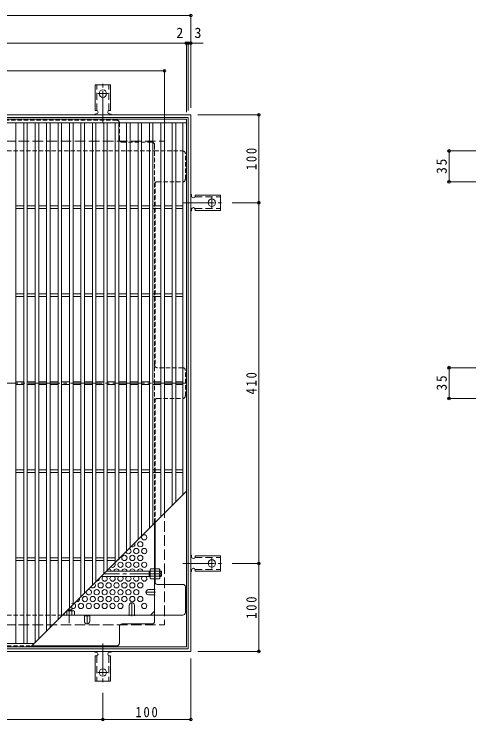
# Model space of a CAD drawing. Units: millimetres at full size, sheet at 1:4. Extents: x -928 to 1022, y -779 to 757.
# Drawn here: x -393 to 132, y -59 to 744 of the extents above; entities that cross this region are included whole.
import ezdxf
from ezdxf.enums import TextEntityAlignment as Align

# ---------------------------------------------------------------- set-up
doc = ezdxf.new("R2010")
doc.units = ezdxf.units.MM
doc.header["$LTSCALE"] = 4
doc.header["$PDMODE"] = 32
doc.header["$PDSIZE"] = 3.2
for name, pattern in [('CHAIN1', [8, 5, -1, 1, -1]), ('CHAIN2', [12, 9, -1, 1, -1]), ('DASHED1', [1.8, 1.2, -0.6]), ('DASHED2', [3, 2, -1]), ('DASHED3', [4, 3, -1])]:
    doc.linetypes.add(name, pattern=pattern)
for name, color, linetype, lineweight in [('A-1_躯体', 3, 'Continuous', 9), ('A-2_仕上', 3, 'Continuous', 9), ('A-4_その他', 7, 'Continuous', 9), ('A-6_寸法', 2, 'Continuous', 9), ('A-7_ハッチ', 2, 'Continuous', 9), ('A-8_記号', 2, 'Continuous', 9), ('A-A_ﾊｯﾁ-ﾜｸ', 3, 'Continuous', 9), ('A-B_ﾊｯﾁ', 2, 'Continuous', 9)]:
    doc.layers.add(name, color=color, linetype=linetype, lineweight=lineweight)
doc.styles.add('ＭＳ ゴシック', font='')
doc.styles.get('ＭＳ ゴシック').set_extended_font_data('MS Gothic')

msp = doc.modelspace()

# ---------------------------------------------------------------- linework, layer by layer
at = {"layer": 'A-1_躯体', "color": 2}
for p, q in [((-802.292, 629.615), (-192.292, 629.615)), ((-192.292, 629.615), (-192.292, 19.615)), ((-799.292, 626.615), (-195.292, 626.615)), ((-195.292, 626.615), (-195.292, 22.615)), ((-192.292, 19.615), (-802.292, 19.615)), ((-195.292, 22.615), (-799.292, 22.615))]:
    msp.add_line(p, q, dxfattribs=at)
at = {"layer": 'A-1_躯体', "color": 2, "linetype": 'DASHED3'}
for p, q in [((-772.292, 599.615), (-222.292, 599.615)), ((-222.292, 599.615), (-222.292, 49.615)), ((-772.292, 49.615), (-222.292, 49.615))]:
    msp.add_line(p, q, dxfattribs=at)
at = {"layer": 'A-1_躯体'}
for p, q in [((-238.492, 104.812), (-294.095, 104.812)), ((-238.492, 110.812), (-288.095, 110.812)), ((-239.492, 104.812), (-239.492, 110.812)), ((-239.492, 110.312), (-238.492, 110.312)), ((-239.492, 105.312), (-238.492, 105.312)), ((-225.992, 110.812), (-227.692, 110.812)), ((-227.692, 110.312), (-225.492, 110.312)), ((-227.692, 105.312), (-225.492, 105.312)), ((-225.992, 104.812), (-227.692, 104.812)), ((-225.992, 104.812), (-225.992, 110.812)), ((-225.992, 110.812), (-225.492, 110.312)), ((-225.992, 104.812), (-225.492, 105.312)), ((-225.492, 105.312), (-225.492, 110.312)), ((-332.992, 65.916), (-332.992, 65.812)), ((-332.095, 66.812), (-327.492, 66.812)), ((-327.992, 66.812), (-327.992, 65.812)), ((-327.492, 71.416), (-327.492, 65.812))]:
    msp.add_line(p, q, dxfattribs=at)
at = {"layer": 'A-1_躯体', "linetype": 'CHAIN2'}
for p, q in [((-225.492, 107.812), (-291.095, 107.812)), ((-330.492, 68.416), (-330.492, 51.579))]:
    msp.add_line(p, q, dxfattribs=at)
at = {"layer": 'A-2_仕上'}
for p, q in [((-797.292, 620.615), (-197.291, 620.615)), ((-391.292, 28.615), (-391.292, 620.615)), ((-382.292, 28.615), (-382.292, 620.615)), ((-378.292, 28.615), (-378.292, 620.615)), ((-369.292, 29.615), (-369.292, 620.615)), ((-365.292, 33.615), (-365.292, 620.615)), ((-356.292, 42.615), (-356.292, 620.615)), ((-352.292, 46.615), (-352.292, 620.615)), ((-343.292, 55.615), (-343.292, 620.615)), ((-339.292, 59.615), (-339.292, 620.615)), ((-330.292, 68.615), (-330.292, 620.615)), ((-326.292, 72.615), (-326.292, 620.615)), ((-317.292, 81.615), (-317.292, 620.615)), ((-313.292, 85.615), (-313.292, 620.615)), ((-304.292, 94.615), (-304.292, 620.615)), ((-300.292, 98.615), (-300.292, 620.615)), ((-291.292, 107.615), (-291.292, 620.615)), ((-287.292, 111.615), (-287.292, 620.615)), ((-278.292, 120.615), (-278.292, 620.615)), ((-274.292, 620.615), (-274.292, 124.615)), ((-265.292, 620.615), (-265.292, 133.616)), ((-261.292, 620.615), (-261.292, 137.616)), ((-252.292, 620.615), (-252.292, 146.616)), ((-248.292, 620.615), (-248.292, 150.616)), ((-239.291, 159.616), (-239.291, 620.615)), ((-235.292, 163.616), (-235.292, 620.615)), ((-226.291, 172.616), (-226.291, 620.615)), ((-222.291, 176.616), (-222.291, 620.615)), ((-213.291, 185.616), (-213.291, 620.615)), ((-209.291, 189.616), (-209.291, 620.615)), ((-201.292, 197.616), (-201.292, 620.615)), ((-391.292, 526.115), (-382.292, 526.115)), ((-391.292, 523.115), (-382.292, 523.115)), ((-378.292, 526.115), (-369.292, 526.115)), ((-378.292, 523.115), (-369.292, 523.115)), ((-365.292, 526.115), (-356.292, 526.115)), ((-365.292, 523.115), (-356.292, 523.115)), ((-352.292, 526.115), (-343.292, 526.115)), ((-352.292, 523.115), (-343.292, 523.115)), ((-339.292, 526.115), (-330.292, 526.115)), ((-339.292, 523.115), (-330.292, 523.115)), ((-326.292, 526.115), (-317.292, 526.115)), ((-326.292, 523.115), (-317.292, 523.115)), ((-313.293, 526.115), (-304.292, 526.115)), ((-313.293, 523.115), (-304.292, 523.115)), ((-300.292, 526.115), (-291.292, 526.115)), ((-300.292, 523.115), (-291.292, 523.115)), ((-287.292, 526.115), (-278.292, 526.115)), ((-287.292, 523.115), (-278.292, 523.115)), ((-274.292, 526.115), (-265.292, 526.115)), ((-274.292, 523.115), (-265.292, 523.115)), ((-261.292, 526.115), (-252.292, 526.115)), ((-261.292, 523.115), (-252.292, 523.115)), ((-248.292, 526.115), (-239.291, 526.115)), ((-248.292, 523.115), (-239.291, 523.115)), ((-235.292, 526.115), (-226.291, 526.115)), ((-235.292, 523.115), (-226.291, 523.115)), ((-222.292, 526.115), (-213.291, 526.115)), ((-222.292, 523.115), (-213.291, 523.115)), ((-209.292, 526.115), (-201.292, 526.115)), ((-209.292, 523.115), (-201.292, 523.115)), ((-391.292, 426.115), (-382.292, 426.115)), ((-378.292, 426.115), (-369.292, 426.115)), ((-365.292, 426.115), (-356.292, 426.115)), ((-352.292, 426.115), (-343.292, 426.115)), ((-339.292, 426.115), (-330.292, 426.115)), ((-326.292, 426.115), (-317.292, 426.115)), ((-313.293, 426.115), (-304.292, 426.115)), ((-300.292, 426.115), (-291.292, 426.115)), ((-287.292, 426.115), (-278.292, 426.115)), ((-274.292, 426.115), (-265.292, 426.115)), ((-261.292, 426.115), (-252.292, 426.115)), ((-248.292, 426.115), (-239.291, 426.115)), ((-235.292, 426.115), (-226.291, 426.115)), ((-222.292, 426.115), (-213.291, 426.115)), ((-209.292, 426.115), (-201.292, 426.115)), ((-391.292, 423.115), (-382.292, 423.115)), ((-378.292, 423.115), (-369.292, 423.115)), ((-365.292, 423.115), (-356.292, 423.115)), ((-352.292, 423.115), (-343.292, 423.115)), ((-339.292, 423.115), (-330.292, 423.115)), ((-326.292, 423.115), (-317.292, 423.115)), ((-313.293, 423.115), (-304.292, 423.115)), ((-300.292, 423.115), (-291.292, 423.115)), ((-287.292, 423.115), (-278.292, 423.115)), ((-274.292, 423.115), (-265.292, 423.115)), ((-261.292, 423.115), (-252.292, 423.115)), ((-248.292, 423.115), (-239.291, 423.115)), ((-235.292, 423.115), (-226.291, 423.115)), ((-222.292, 423.115), (-213.291, 423.115)), ((-209.292, 423.115), (-201.292, 423.115)), ((-391.292, 326.115), (-382.292, 326.115)), ((-391.292, 323.115), (-382.292, 323.115)), ((-378.292, 326.115), (-369.292, 326.115)), ((-378.292, 323.115), (-369.292, 323.115)), ((-365.292, 326.115), (-356.292, 326.115)), ((-365.292, 323.115), (-356.292, 323.115)), ((-352.292, 326.115), (-343.292, 326.115)), ((-352.292, 323.115), (-343.292, 323.115)), ((-339.292, 326.115), (-330.292, 326.115)), ((-339.292, 323.115), (-330.292, 323.115)), ((-326.292, 326.115), (-317.292, 326.115)), ((-326.292, 323.115), (-317.292, 323.115)), ((-313.293, 326.115), (-304.292, 326.115)), ((-313.293, 323.115), (-304.292, 323.115)), ((-300.292, 326.115), (-291.292, 326.115)), ((-300.292, 323.115), (-291.292, 323.115)), ((-287.292, 326.115), (-278.292, 326.115)), ((-287.292, 323.115), (-278.292, 323.115)), ((-274.292, 326.115), (-265.292, 326.115)), ((-274.292, 323.115), (-265.292, 323.115)), ((-261.292, 326.115), (-252.292, 326.115)), ((-261.292, 323.115), (-252.292, 323.115)), ((-248.292, 326.115), (-239.291, 326.115)), ((-248.292, 323.115), (-239.291, 323.115)), ((-235.292, 326.115), (-226.291, 326.115)), ((-235.292, 323.115), (-226.291, 323.115)), ((-222.292, 326.115), (-213.291, 326.115)), ((-222.292, 323.115), (-213.291, 323.115)), ((-209.292, 326.115), (-201.292, 326.115)), ((-209.292, 323.115), (-201.292, 323.115)), ((-391.292, 226.115), (-382.292, 226.115)), ((-378.292, 226.115), (-369.292, 226.115)), ((-365.292, 226.115), (-356.292, 226.115)), ((-352.292, 226.115), (-343.292, 226.115)), ((-339.292, 226.115), (-330.292, 226.115)), ((-326.292, 226.115), (-317.292, 226.115)), ((-313.293, 226.115), (-304.292, 226.115)), ((-300.292, 226.115), (-291.292, 226.115)), ((-287.292, 226.115), (-278.292, 226.115)), ((-274.292, 226.115), (-265.292, 226.115)), ((-261.292, 226.115), (-252.292, 226.115)), ((-248.292, 226.115), (-239.291, 226.115)), ((-235.292, 226.115), (-226.291, 226.115)), ((-222.292, 226.115), (-213.291, 226.115)), ((-209.292, 226.115), (-201.292, 226.115)), ((-391.292, 223.115), (-382.292, 223.115)), ((-378.292, 223.115), (-369.292, 223.115)), ((-365.292, 223.115), (-356.292, 223.115)), ((-352.292, 223.115), (-343.292, 223.115)), ((-339.292, 223.115), (-330.292, 223.115)), ((-326.292, 223.115), (-317.292, 223.115)), ((-313.293, 223.115), (-304.292, 223.115)), ((-300.292, 223.115), (-291.292, 223.115)), ((-287.292, 223.115), (-278.292, 223.115)), ((-274.292, 223.115), (-265.292, 223.115)), ((-261.292, 223.115), (-252.292, 223.115)), ((-248.292, 223.115), (-239.291, 223.115)), ((-235.292, 223.115), (-226.291, 223.115)), ((-222.292, 223.115), (-213.291, 223.115)), ((-209.292, 223.115), (-201.292, 223.115)), ((-197.291, 201.616), (-374.292, 24.615)), ((-391.292, 126.115), (-382.292, 126.115)), ((-391.292, 123.115), (-382.292, 123.115)), ((-378.292, 126.115), (-369.292, 126.115)), ((-378.292, 123.115), (-369.292, 123.115)), ((-365.292, 126.115), (-356.292, 126.115)), ((-365.292, 123.115), (-356.292, 123.115)), ((-352.292, 126.115), (-343.292, 126.115)), ((-352.292, 123.115), (-343.292, 123.115)), ((-339.292, 126.115), (-330.292, 126.115)), ((-339.292, 123.115), (-330.292, 123.115)), ((-326.292, 126.115), (-317.292, 126.115)), ((-326.292, 123.115), (-317.292, 123.115)), ((-313.293, 126.115), (-304.292, 126.115)), ((-313.293, 123.115), (-304.292, 123.115)), ((-300.292, 126.115), (-291.292, 126.115)), ((-300.292, 123.115), (-291.292, 123.115)), ((-287.292, 126.115), (-278.292, 126.115)), ((-287.292, 123.115), (-278.292, 123.115)), ((-274.292, 126.115), (-272.792, 126.115)), ((-370.292, 28.615), (-797.292, 28.615))]:
    msp.add_line(p, q, dxfattribs=at)
msp.add_lwpolyline([(-797.292, 624.615), (-197.291, 624.615), (-197.291, 24.615), (-797.292, 24.615)], dxfattribs=at)
at = {"layer": 'A-4_その他'}
for p, q in [((-802.292, 742.393), (-192.292, 742.393)), ((-192.292, 743.593), (-192.292, 637.615)), ((-797.292, 711.004), (-197.291, 711.004)), ((-197.291, 712.204), (-197.291, 632.615)), ((-197.291, 711.004), (-195.292, 711.004)), ((-195.292, 712.204), (-195.292, 634.615)), ((-195.292, 711.004), (-178.327, 711.004)), ((-772.292, 679.615), (-222.292, 679.615)), ((-222.292, 680.815), (-222.292, 607.615)), ((-113.714, 629.615), (-184.292, 629.615)), ((-114.914, 529.615), (-114.914, 629.615)), ((100.318, 588.419), (132.089, 588.419)), ((100.318, 588.419), (132.089, 588.419)), ((101.518, 588.419), (101.518, 553.418)), ((101.518, 588.419), (101.518, 553.418)), ((100.318, 553.418), (132.089, 553.418)), ((100.318, 553.418), (132.089, 553.418)), ((-113.714, 529.615), (-145.292, 529.615)), ((-114.914, 119.615), (-114.914, 529.615)), ((100.318, 342.116), (132.089, 342.116)), ((100.318, 342.116), (132.089, 342.116)), ((101.518, 342.116), (101.518, 307.115)), ((101.518, 342.116), (101.518, 307.115)), ((100.318, 307.115), (132.089, 307.115)), ((100.318, 307.115), (132.089, 307.115)), ((-113.714, 119.615), (-145.292, 119.615)), ((-114.914, 19.615), (-114.914, 119.615)), ((-113.714, 19.615), (-184.292, 19.615)), ((-192.292, -58.962), (-192.292, 11.615)), ((-292.292, -58.962), (-292.292, -27.385)), ((-702.291, -57.762), (-292.292, -57.762)), ((-292.292, -57.762), (-192.292, -57.762))]:
    msp.add_line(p, q, dxfattribs=at)
for p in [(-192.292, 742.393), (-197.291, 711.004), (-195.292, 711.004), (-192.292, 711.004), (-222.292, 679.615), (-114.914, 629.615), (101.518, 588.419), (101.518, 553.418), (-114.914, 529.615), (101.518, 342.116), (101.518, 307.115), (-114.914, 119.615), (-114.914, 19.615), (-292.292, -57.762), (-192.292, -57.762)]:
    msp.add_point(p, dxfattribs=at)
at = {"layer": 'A-6_寸法'}
for centre in [(-245.292, 149.245), (-254.292, 133.657), (-249.792, 141.451), (-245.292, 133.657), (-267.792, 125.863), (-258.792, 125.863), (-249.792, 125.863), (-272.292, 118.068), (-263.292, 118.068), (-254.292, 118.068), (-245.292, 118.068), (-294.792, 94.686), (-285.792, 94.686), (-276.792, 94.686), (-267.792, 94.686), (-258.792, 94.686), (-249.792, 94.686), (-299.292, 86.891), (-290.292, 86.891), (-281.292, 86.891), (-272.292, 86.891), (-263.292, 86.891), (-254.292, 86.891), (-312.792, 79.097), (-303.792, 79.097), (-294.792, 79.097), (-285.792, 79.097), (-276.792, 79.097), (-267.792, 79.097), (-258.792, 79.097), (-249.792, 79.097), (-317.292, 71.303), (-308.292, 71.303), (-299.292, 71.303), (-290.292, 71.303), (-281.292, 71.303), (-272.292, 71.303), (-245.292, 71.303)]:
    msp.add_circle(centre, 3, dxfattribs=at)
for centre, start, end in [((-258.792, 141.451), 243.34421, 26.65579), ((-263.292, 133.657), 197.50106, 72.49894), ((-276.792, 125.863), 287.0224, 342.9776), ((-285.792, 110.274), 10.32692, 87.05033), ((-281.292, 118.068), 231.12362, 38.87638), ((-276.792, 110.274), 10.32692, 169.67308), ((-267.792, 110.274), 10.32692, 169.67308), ((-258.792, 110.274), 10.32692, 169.67308), ((-249.792, 110.274), 10.32692, 169.67308), ((-290.292, 102.48), 128.98227, 51.01773), ((-281.292, 102.48), 128.98227, 51.01773), ((-272.292, 102.48), 128.98227, 51.01773), ((-263.292, 102.48), 128.98227, 51.01773), ((-254.292, 102.48), 128.98227, 51.01773), ((-245.292, 102.48), 128.98227, 51.01773), ((-303.792, 94.686), 219.18152, 50.81848), ((-299.292, 102.48), 267.46036, 2.53964), ((-308.292, 86.891), 163.61779, 106.38221), ((-326.292, 71.303), 246.42182, 113.57818), ((-321.792, 79.097), 252.84161, 17.15839)]:
    msp.add_arc(centre, 3, start, end, dxfattribs=at)
at = {"layer": 'A-7_ハッチ', "linetype": 'DASHED1'}
for p, q in [((-276.493, 623.419), (-718.091, 623.419)), ((-273.493, 601.419), (-273.493, 620.419)), ((-270.493, 598.419), (-236.492, 598.419)), ((-233.492, 165.416), (-233.492, 595.419)), ((-761.092, 588.419), (-233.492, 588.419)), ((-233.492, 588.419), (-201.488, 588.419)), ((-198.488, 556.418), (-198.488, 585.419)), ((-232.692, 552.462), (-232.692, 343.076)), ((-230.492, 553.418), (-201.488, 553.418)), ((-201.488, 342.116), (-230.492, 342.116)), ((-198.488, 310.115), (-198.488, 339.116)), ((-232.692, 166.216), (-232.692, 306.154)), ((-230.492, 307.115), (-201.488, 307.115)), ((-232.692, 110.812), (-233.492, 110.812)), ((-232.692, 104.612), (-233.492, 104.612)), ((-233.492, 89.891), (-232.692, 89.891)), ((-233.492, 83.891), (-232.692, 83.891)), ((-761.092, 60.812), (-338.095, 60.812)), ((-262.292, 60.812), (-262.292, 60.012)), ((-256.292, 60.812), (-256.292, 60.012)), ((-718.091, 25.812), (-373.095, 25.812))]:
    msp.add_line(p, q, dxfattribs=at)
at = {"layer": 'A-7_ハッチ', "linetype": 'CHAIN2'}
msp.add_line((-197.135, 324.615), (-797.017, 324.615), dxfattribs=at)
at = {"layer": 'A-7_ハッチ'}
for p, q in [((-233.492, 53.812), (-233.492, 165.416)), ((-232.692, 96.773), (-232.692, 166.216)), ((-201.488, 95.813), (-230.492, 95.813)), ((-198.488, 63.812), (-198.488, 92.813)), ((-238.104, 60.812), (-233.492, 65.424)), ((-338.095, 60.812), (-201.488, 60.812)), ((-313.292, 60.012), (-307.292, 60.012)), ((-270.493, 50.812), (-236.492, 50.812)), ((-273.493, 28.812), (-273.493, 47.812)), ((-373.095, 25.812), (-276.493, 25.812))]:
    msp.add_line(p, q, dxfattribs=at)
at = {"layer": 'A-7_ハッチ', "linetype": 'DASHED1'}
for centre, start, end in [((-276.493, 620.419), 0, 90), ((-270.493, 601.419), 180, 270), ((-236.492, 595.419), 0, 90), ((-201.488, 585.419), 0, 90), ((-201.488, 556.418), 270, 0), ((-230.492, 550.418), 90, 180), ((-230.492, 345.116), 180, 270), ((-201.488, 339.116), 0, 90), ((-230.492, 304.115), 90, 180), ((-201.488, 310.115), 270, 0)]:
    msp.add_arc(centre, 3, start, end, dxfattribs=at)
at = {"layer": 'A-7_ハッチ'}
for centre, start, end in [((-230.492, 98.813), 180, 270), ((-201.488, 92.813), 0, 90), ((-201.488, 63.812), 270, 0), ((-270.493, 47.812), 90, 180), ((-236.492, 53.812), 270, 0), ((-276.493, 28.812), 270, 0)]:
    msp.add_arc(centre, 3, start, end, dxfattribs=at)
at = {"layer": 'A-8_記号'}
for p, q in [((-240.292, 89.891), (-233.492, 89.891)), ((-240.292, 83.891), (-233.492, 83.891)), ((-262.292, 71.962), (-262.292, 60.812)), ((-256.292, 71.962), (-256.292, 60.812)), ((-313.292, 53.812), (-313.292, 60.812)), ((-307.292, 53.812), (-307.292, 60.812))]:
    msp.add_line(p, q, dxfattribs=at)
at = {"layer": 'A-8_記号', "linetype": 'CHAIN1'}
for p, q in [((-232.292, 86.891), (-243.292, 86.891)), ((-259.292, 59.612), (-259.292, 74.962)), ((-310.292, 60.812), (-310.292, 50.812))]:
    msp.add_line(p, q, dxfattribs=at)
at = {"layer": 'A-8_記号'}
for centre, start, end in [((-240.292, 86.891), 90, 270), ((-259.292, 71.962), 0, 180), ((-310.292, 53.812), 180, 0)]:
    msp.add_arc(centre, 3, start, end, dxfattribs=at)
at = {"layer": 'A-A_ﾊｯﾁ-ﾜｸ', "color": 7, "linetype": 'CHAIN2'}
for p, q in [((-292.292, 620.615), (-292.292, 668.615)), ((-286.516, 653.615), (-298.068, 653.615)), ((-168.292, 535.391), (-168.292, 523.839)), ((-201.292, 529.615), (-153.292, 529.615)), ((-168.292, 125.392), (-168.292, 113.84)), ((-201.292, 119.616), (-153.292, 119.616)), ((-292.292, 28.616), (-292.292, -19.385)), ((-286.516, -4.385), (-298.068, -4.385))]:
    msp.add_line(p, q, dxfattribs=at)
at = {"layer": 'A-A_ﾊｯﾁ-ﾜｸ'}
for p, q in [((-301.042, 634.615), (-301.042, 663.615)), ((-301.042, 663.615), (-283.541, 663.615)), ((-283.541, 634.615), (-283.541, 663.615)), ((-301.042, 634.615), (-299.792, 634.615)), ((-299.787, 630.615), (-300.3, 630.615)), ((-284.292, 630.615), (-284.792, 630.615)), ((-283.541, 634.615), (-284.791, 634.615)), ((-187.292, 538.365), (-187.292, 537.116)), ((-187.292, 538.365), (-158.292, 538.365)), ((-158.292, 520.865), (-158.292, 538.365)), ((-191.292, 537.615), (-191.292, 537.115)), ((-191.292, 522.12), (-191.292, 521.607)), ((-187.292, 520.865), (-187.292, 522.115)), ((-187.292, 520.865), (-158.292, 520.865)), ((-191.292, 127.616), (-191.292, 127.116)), ((-187.292, 128.366), (-187.292, 127.116)), ((-187.292, 128.366), (-158.292, 128.366)), ((-158.292, 110.866), (-158.292, 128.366)), ((-191.292, 112.12), (-191.292, 111.607)), ((-187.292, 110.866), (-187.292, 112.116)), ((-187.292, 110.866), (-158.292, 110.866)), ((-299.787, 18.615), (-300.3, 18.615)), ((-284.292, 18.615), (-284.792, 18.615)), ((-301.042, 14.615), (-299.792, 14.615)), ((-301.042, 14.615), (-301.042, -14.385)), ((-283.541, 14.615), (-284.791, 14.615)), ((-283.541, 14.615), (-283.541, -14.385)), ((-301.042, -14.385), (-283.541, -14.385))]:
    msp.add_line(p, q, dxfattribs=at)
at = {"layer": 'A-A_ﾊｯﾁ-ﾜｸ', "linetype": 'DASHED2'}
for p, q in [((-299.042, 634.469), (-299.042, 663.615)), ((-285.541, 634.469), (-285.541, 663.615)), ((-187.438, 536.365), (-158.292, 536.365)), ((-187.438, 522.865), (-158.292, 522.865)), ((-187.438, 126.366), (-158.292, 126.366)), ((-187.438, 112.866), (-158.292, 112.866)), ((-299.042, 14.761), (-299.042, -14.385)), ((-285.541, 14.761), (-285.541, -14.385))]:
    msp.add_line(p, q, dxfattribs=at)
at = {"layer": 'A-A_ﾊｯﾁ-ﾜｸ'}
for centre in [(-292.292, 653.615), (-168.292, 529.615), (-168.292, 119.616), (-292.292, -4.385)]:
    msp.add_circle(centre, 4.25, dxfattribs=at)
for centre, start, end in [((-300.292, 628.615), 90.24162, 150.00072), ((-299.792, 632.615), 270.13329, 90), ((-284.791, 632.615), 90, 270), ((-284.292, 628.615), 29.99951, 89.72403), ((-193.292, 537.615), 0.27597, 60.00049), ((-189.292, 537.116), 180, 0), ((-189.292, 522.115), 0, 179.86671), ((-193.292, 521.615), 299.99928, 359.75838), ((-193.292, 127.616), 0.27597, 60.00049), ((-189.292, 127.116), 180, 0), ((-189.292, 112.116), 0, 179.86671), ((-193.292, 111.616), 299.99928, 359.75838), ((-300.292, 20.615), 209.99928, 269.75838), ((-299.792, 16.615), 270, 89.86671), ((-284.791, 16.615), 90, 270), ((-284.292, 20.615), 270.27597, 330.00049)]:
    msp.add_arc(centre, 2, start, end, dxfattribs=at)
at = {"layer": 'A-B_ﾊｯﾁ'}
for p, q in [((-238.492, 112.812), (-238.059, 113.562)), ((-238.492, 102.812), (-238.492, 112.812)), ((-233.492, 113.562), (-238.059, 113.562)), ((-233.492, 102.062), (-233.492, 113.562)), ((-232.692, 102.062), (-232.692, 113.562)), ((-232.692, 113.562), (-228.125, 113.562)), ((-227.692, 112.812), (-228.125, 113.562)), ((-227.692, 102.812), (-227.692, 112.812)), ((-238.059, 110.675), (-233.492, 110.675)), ((-238.059, 104.949), (-233.492, 104.949)), ((-228.125, 110.675), (-232.692, 110.675)), ((-228.125, 104.949), (-232.692, 104.949)), ((-238.492, 102.812), (-238.059, 102.062)), ((-233.492, 102.062), (-238.059, 102.062)), ((-232.692, 102.062), (-228.125, 102.062)), ((-227.692, 102.812), (-228.125, 102.062)), ((-333.355, 65.379), (-333.355, 60.812)), ((-333.095, 65.812), (-325.492, 65.812)), ((-327.628, 65.379), (-327.628, 60.812)), ((-325.492, 65.812), (-324.742, 65.379)), ((-324.742, 60.812), (-324.742, 65.379)), ((-336.242, 60.812), (-336.242, 62.666))]:
    msp.add_line(p, q, dxfattribs=at)
for centre, radius, start, end in [((-235.21, 111.917), 3.29, 149.99998, 176.07924), ((-230.974, 111.917), 3.29, 3.92076, 30.00002), ((-235.757, 112.152), 2.735, 180.2103, 212.68507), ((-228.809, 107.812), 9.683, 162.79973, 197.20026), ((-235.757, 103.472), 2.735, 147.31491, 179.78969), ((-230.426, 112.152), 2.735, 327.31493, 359.7897), ((-237.374, 107.812), 9.683, 342.79974, 17.20027), ((-230.426, 103.472), 2.735, 0.21031, 32.68509), ((-235.21, 103.707), 3.29, 183.92075, 210), ((-230.974, 103.707), 3.29, 330, 356.07925), ((-334.832, 63.077), 2.735, 57.31491, 59.9618), ((-330.492, 56.129), 9.683, 72.79973, 107.20026), ((-326.151, 63.077), 2.735, 90.2103, 122.68507), ((-326.386, 62.53), 3.29, 59.99998, 86.07924)]:
    msp.add_arc(centre, radius, start, end, dxfattribs=at)

# ---------------------------------------------------------------- texts
at = {"layer": 'A-4_その他', "color": 2, "style": 'ＭＳ ゴシック'}
for s, p in [('2', (-208.772, 713.404)), ('3', (-188.126, 713.404))]:
    msp.add_text(s, height=11.73, dxfattribs=at).set_placement(p, align=Align.BOTTOM_LEFT)
at = {"layer": 'A-4_その他', "color": 2, "char_height": 11.73, "attachment_point": 7, "rotation": 90, "style": 'ＭＳ ゴシック'}
for s, insert in [('\\T1.27;\\W0.9;100', (-117.314, 566.615)), ('\\T1.27;\\W0.95;35', (99.118, 562.418)), ('\\T1.27;\\W0.95;35', (99.118, 562.418)), ('\\T1.27;\\W0.9;410', (-117.314, 311.615)), ('\\T1.27;\\W0.95;35', (99.118, 316.115)), ('\\T1.27;\\W0.95;35', (99.118, 316.115)), ('\\T1.27;\\W0.9;100', (-117.314, 56.615))]:
    msp.add_mtext(s, dxfattribs=dict(at, insert=insert))
at = {"layer": 'A-4_その他', "color": 2, "insert": (-255.292, -55.362), "char_height": 11.73, "attachment_point": 7, "style": 'ＭＳ ゴシック'}
msp.add_mtext('\\T1.27;\\W0.9;100', dxfattribs=at)

doc.saveas('drawing.dxf')
